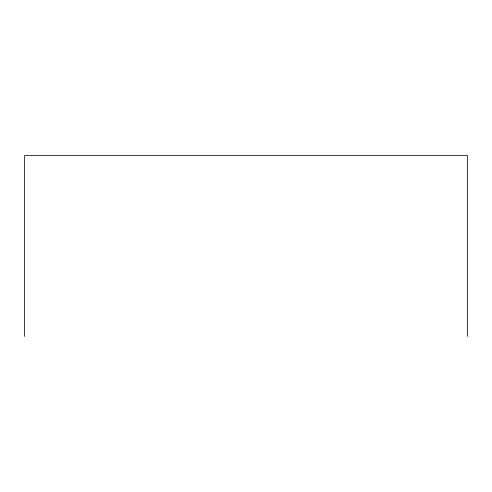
<?xml version="1.0" encoding="UTF-8"?>
<svg xmlns="http://www.w3.org/2000/svg" width="492" height="492" viewBox="0 0 492 492"><rect width="100%" height="100%" fill="white"/><g stroke="black" fill="none" stroke-linecap="round" stroke-linejoin="round"><path stroke-width="0.74" d="M467.4 336.417L467.4 155.583L24.6 155.583L24.6 336.417"/></g></svg>
